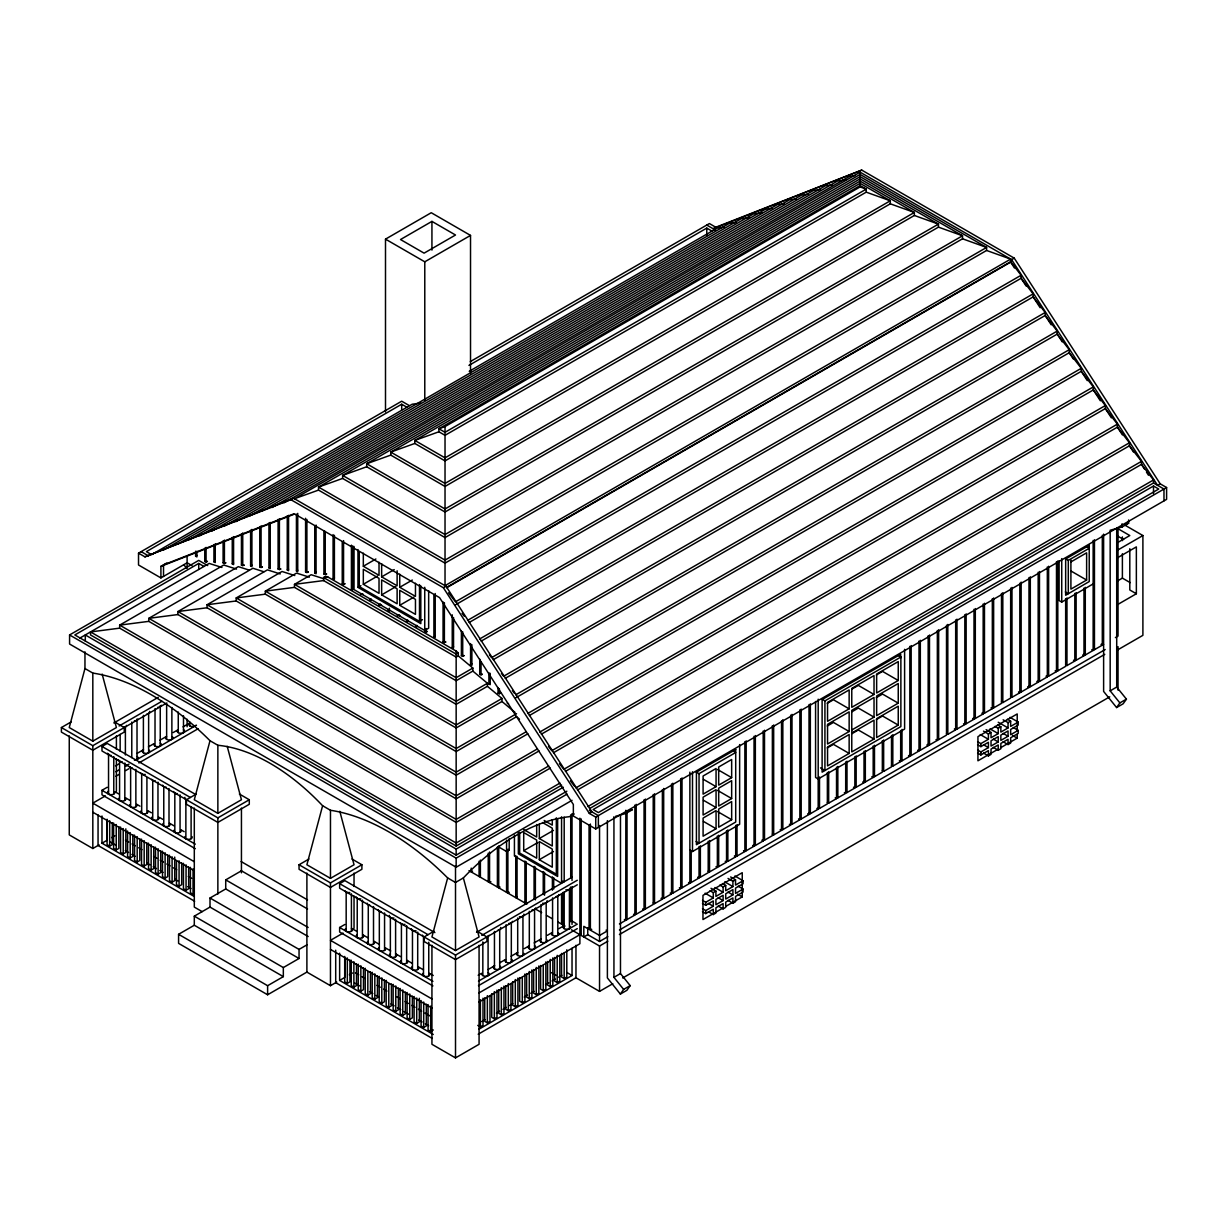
<?xml version="1.0" encoding="UTF-8"?>
<svg xmlns="http://www.w3.org/2000/svg" width="1228" height="1228" viewBox="0 0 1228 1228"><rect width="100%" height="100%" fill="white"/><g stroke="black" fill="none" stroke-linecap="round" stroke-linejoin="round"><path stroke-width="1.5" d="M84.962 651.822L84.962 668.539L69.259 727.544L92.821 741.159L116.399 727.544L102.154 674.08M84.962 668.539L92.821 673.082A239.168 138.089 60 0 1 210.003 740.73L194.3 799.75L217.863 813.35L241.44 799.75L227.195 746.271M210.003 740.73L217.863 745.273A192.581 111.18 60 0 1 322.611 805.737L306.893 864.758L330.47 878.358L354.032 864.758L339.803 811.278M322.611 805.737L330.47 810.28A239.168 138.089 60 0 1 447.652 877.928L431.934 936.949L455.511 950.549L479.074 936.949L463.37 877.928A197.232 113.866 -60 0 1 569.424 816.697L574.136 813.98M607.384 820.642L607.384 977.918L620.37 994.066L623.64 989.415L630.179 985.624L620.478 973.558L620.478 814.855M630.179 985.624L626.909 990.29L620.37 994.066M1103.619 534.134L1103.619 691.425L1116.605 707.558L1119.875 702.907L1126.429 699.131L1116.712 687.066L1116.712 528.362M1126.429 699.131L1123.144 703.782L1116.605 707.558M385.5 411.917L385.5 239.138L431.243 212.72L470.524 235.408L470.524 374.018M431.934 221.393L400.512 239.537L424.09 253.152L455.511 235.008L431.934 221.393L431.934 250.113M385.5 239.138L424.781 261.81L470.524 235.408M186.763 562.992L160.914 577.912L138.518 564.987L138.518 553.153L401.694 401.203L409.185 405.532M470.324 361.585L709.385 223.557L715.786 227.257L861.749 170.109L1014.236 258.141L1160.199 483.832L1166.6 487.531L1166.6 499.366L595.734 828.961L573.353 816.037L573.353 804.494L439.563 597.622L294.705 513.995L160.914 566.369L160.914 577.912M406.944 407.251L401.694 404.227L146.378 551.633L151.612 554.657L412.178 404.227L420.774 403.03M468.942 365.407L706.775 228.101L712.01 231.125M144.919 556.852L293.507 498.184L445.994 586.216L591.957 811.908L589.333 813.427L443.369 587.721L290.882 499.689L144.919 556.852L138.518 553.153M715.786 227.257L713.176 228.776L861.749 170.109M469.219 371.301L717.244 228.101L724.121 227.134M163.646 549.944L729.279 223.389L736.155 222.422M177.354 544.28L741.313 218.676L749.924 217.463M189.388 539.568L753.363 213.964L761.959 212.751M199.765 535.807L765.397 209.251L772.274 208.284M211.799 531.095L777.431 204.539L784.308 203.572M223.834 526.382L789.466 199.826L796.343 198.859M235.868 521.67L801.5 195.114L808.377 194.147M160.914 566.369L166.839 562.961M249.56 516.006L813.535 190.401L820.411 189.434M261.595 511.293L825.569 185.689L832.446 184.722M271.971 507.532L837.603 180.976L846.199 179.764M284.021 502.82L849.638 176.249L854.872 175.527M290.882 499.689L293.507 498.184M195.605 551.219L195.605 556.177L196.91 555.409M572.048 800.303L456.156 867.214L69.582 644.025L69.582 634.953L198.721 560.398L207.701 565.571M203.955 566.446L198.721 563.422L74.816 634.953L456.156 855.118L566.845 791.216M204.769 561.457L207.394 561.457L204.769 561.457L204.769 548.149M438.887 431.78L438.887 428.756L445.027 426.561L860.091 186.917L866.231 189.127L866.231 192.151L445.027 435.326L438.887 431.78L414.818 440.422L414.818 443.446L445.027 460.884L890.3 203.817L914.369 212.444L914.369 215.468L445.027 486.441L390.75 455.112L366.681 463.739L366.681 466.763L445.027 511.999L938.453 227.134L962.522 235.776L962.522 238.8L445.027 537.572L342.612 478.429L318.528 487.071L318.528 490.095L445.027 563.13L986.591 250.466L1010.659 259.093L1010.659 262.117L1014.466 267.996M79.774 638.13L209.19 563.422L221.93 567.474M213.933 544.572L213.933 561.825L215.253 561.058M223.097 562.838L225.722 562.838L223.097 562.838L223.097 540.827M232.261 537.357L232.261 563.852L233.581 563.099M241.44 565.141L244.05 565.141L241.44 565.141L241.44 533.689M250.604 530.158L250.604 565.878L251.909 565.126M259.768 566.906L262.378 566.906L259.768 566.906L259.768 526.643M268.932 522.959L268.932 567.873L270.237 567.106M278.096 569.024L280.705 569.024L278.096 569.024L278.096 519.444M287.26 515.775L287.26 569.946L288.565 569.193M296.424 514.133L296.424 570.959L297.729 570.206M305.588 571.956L308.213 571.956L305.588 571.956L305.588 518.277M314.752 525.814L314.752 573L316.072 572.233M323.916 574.013L326.541 574.013L323.916 574.013L323.916 530.726M114.327 721.818L124.243 727.544L124.243 732.088L92.821 750.231L61.4 732.088L61.4 727.544L71.316 721.818M333.08 534.579L333.08 578.511L334.4 577.759M363.319 553.153L363.319 566.261L375.891 559.001M342.244 583.807L344.868 583.807L342.244 583.807L342.244 541.778M113.851 722.97L158.305 697.304M351.423 545.155L351.423 589.102L352.728 588.35M357.962 549.561L357.962 587.368L360.909 585.664M363.319 584.267L379.022 593.339L379.022 578.357L363.319 569.285L363.319 584.267L377.457 576.116M119.085 725.994L161.896 701.28M381.647 563.729L381.647 576.853L394.219 569.592M61.4 727.544L92.821 745.688L166.839 702.969M196.357 794.009L186.441 799.75L186.441 804.279L217.863 822.422L249.284 804.279L249.284 799.75L217.863 817.879L101.985 750.983L101.985 746.455L107.22 743.431L195.605 794.455M371.056 598.926L369.751 599.678L371.056 600.446M381.647 594.859L397.12 603.792L397.12 588.811L381.647 579.877L381.647 594.859L395.784 586.692M399.745 574.182L399.745 587.291L412.316 580.046M115.493 765.858L118.794 763.969M136.907 753.501L143.492 749.709M148.434 746.854L153.377 743.999M159.962 740.192L166.547 736.401A3.699 2.134 0 0 0 166.425 739.225A3.699 2.134 0 0 0 171.383 739.609A3.699 2.134 0 0 0 172.457 736.785M173.133 732.594L178.075 729.739M183.003 726.884L189.588 723.092M389.383 609.518L388.079 610.27L389.383 611.022L389.383 608.213M399.745 605.312L415.463 614.384L415.463 599.387L399.745 590.315L399.745 605.312L413.882 597.146M115.8 771.737L119.085 769.833M125.67 766.042L128.971 764.138M135.556 760.332L196.48 725.165M1010.659 259.093L445.027 585.664L445.027 426.561M115.8 776.28L119.085 774.377M125.67 770.57L128.971 768.667M138.856 762.972L198.122 728.741M443.369 587.721L445.994 586.216M859.139 171.613L1011.611 259.645L1014.236 258.141M446.685 587.322L1010.659 261.717L1021.113 275.256L1021.113 278.28L1026.132 286.032M446.685 587.736L1010.659 262.117M195.283 848.686L101.985 794.823L101.985 790.295L107.22 787.271M407.711 620.094L406.407 620.846L407.711 621.598M105.393 795.882L92.821 803.143L194.3 861.734M359.267 551.633L359.267 586.6L419.5 621.383L422.447 619.679M1021.113 275.256L455.481 601.812L448.512 592.802M416.875 625.39L415.571 626.142L416.875 626.894M455.481 604.836L1021.113 278.28L1033.147 293.86L1033.147 296.884L1040.162 307.737M354.032 546.46L354.032 589.624L424.734 630.455L428.664 628.183L428.664 590.653M426.055 632.19L427.359 631.438L424.734 631.438L426.055 632.19L426.055 628.506M433.898 594.69L433.898 636.718L435.219 635.966M467.515 620.432L1033.147 293.86M469.173 622.489L1033.147 296.884L1045.181 312.48L1045.181 315.489L1051.199 324.806M443.062 642.014L445.687 642.014L443.062 642.014L443.062 601.889M69.259 735.894L69.259 834.902L92.821 848.502L99.115 844.879M101.985 815.991L101.985 843.206L107.22 840.182L107.22 820.227M111.671 837.619L114.818 835.808M452.242 614.829L452.242 647.309L453.546 646.557M107.066 819.23L107.066 844.634L109.676 846.138L112.301 844.634L112.301 822.852M479.549 639.036L1045.181 312.48M113.605 823.006L113.605 848.41L116.23 849.914L118.84 848.41L118.84 826.644M458.274 652.851L456.156 654.079L323.624 577.559L323.624 580.583L456.156 657.103L458.274 655.875L458.274 652.851L456.156 651.086L327.845 577.006L325.727 576.331L323.624 577.559L327.845 577.006M481.207 641.108L1045.181 315.489L1057.216 331.084L1057.216 334.108L1062.235 341.86M461.406 655.66L464.015 655.66L461.406 655.66L461.406 631.069M120.59 827.043L120.59 852.447L123.214 853.951L125.824 852.447L125.824 828.854M127.574 831.064L127.574 856.469L130.199 857.988L132.808 856.469L132.808 834.702M470.57 643.579L470.57 664.64L471.874 663.887M472.841 668.063L456.156 677.702L294.49 584.344L294.49 587.368L456.156 680.726L472.841 671.087L472.841 668.063L458.274 655.875M134.558 835.101L134.558 860.506L137.183 862.01L139.792 860.506L139.792 838.739M1057.216 331.084L491.584 657.64L489.404 654.816M493.242 659.712L1057.216 334.108L1069.25 349.688L1069.25 352.712L1073.272 358.929M141.542 839.138L141.542 864.527L144.167 866.047L146.777 864.527L146.777 842.761M479.734 674.356L482.343 674.356L479.734 674.356L479.734 659.175M148.527 843.16L148.527 868.564L151.136 870.084L153.761 868.564L153.761 846.798M487.409 683.275L456.156 701.311L265.34 591.144L265.34 594.168L456.156 704.335L487.409 686.298L487.409 683.275L472.841 671.087M155.511 847.197L155.511 872.601L158.12 874.106L160.745 872.601L160.745 850.82M488.897 672.668L488.897 683.919L490.202 683.167M1069.25 349.688L503.618 676.26L501.438 673.42M505.276 678.316L1069.25 352.712L1081.285 368.308L1081.285 371.332L1087.302 380.634M162.495 851.234L162.495 876.623L165.105 878.143L167.729 876.623L167.729 854.857M498.061 693.283L500.686 693.283L498.061 693.283L498.061 687.573M169.479 855.256L169.479 880.66L172.089 882.18L174.714 880.66L174.714 857.083M501.976 698.471L456.156 724.934L236.206 597.944L236.206 600.968L456.156 727.958L501.976 701.495L501.976 698.471L487.409 686.298M176.464 861.104L176.464 884.697L179.073 886.202L181.698 884.697L181.698 862.916M515.653 694.864L1081.285 368.308M515.653 697.888L1081.285 371.332L1093.319 386.912L1093.319 389.936L1100.349 400.788M183.448 863.33L183.448 888.719L186.057 890.239L188.682 888.719L188.682 866.953M308.167 936.534L225.722 888.949L225.722 879.877L241.44 870.805M516.543 713.683L456.156 748.543L207.071 604.744L207.071 607.768L456.156 751.567L516.543 716.707L519.459 719.147M527.702 713.483L1093.319 386.912M210.003 898.021L299.049 949.413L299.049 958.485L210.003 907.093L210.003 898.021L225.722 888.949M529.36 715.54L1093.319 389.936L1105.369 405.532L1105.369 408.556L1111.386 417.858M194.3 916.165L283.33 967.557L283.33 976.628L194.3 925.237L194.3 916.165L210.003 907.093M526.229 731.719L456.156 772.166L177.937 611.529L177.937 614.553L456.156 775.19L527.856 733.791M307.307 971.855L267.612 994.772L178.582 943.365L178.582 934.308L194.3 925.237M351.96 859.032L361.892 864.758L361.892 869.286L330.47 887.43L299.049 869.286L299.049 864.758L308.965 859.032M539.737 732.088L1105.369 405.532M541.394 734.16L1105.369 408.556L1117.403 424.136L1117.403 427.16L1122.407 434.912M537.404 748.88L456.156 795.79L148.803 618.329L148.803 621.353L456.156 798.814L539.061 750.953M1117.403 424.136L551.771 750.707L548.486 746.455M553.429 752.764L1117.403 427.16L1129.438 442.755L1129.438 445.779L1133.444 451.981M299.049 864.758L330.47 882.901L361.892 864.758M577.283 884.789L455.511 955.092L339.634 888.182L339.634 883.653L344.868 880.63L434.881 932.605M548.686 765.98L456.156 819.398L119.669 625.129L119.669 628.153L456.156 822.422L550.344 768.053M1129.438 442.755L563.805 769.311L559.431 763.647M565.463 771.384L1129.438 445.779L1141.472 461.36L1141.472 464.384L1144.481 469.035M559.983 783.08L456.156 843.022L90.534 631.929L90.534 634.953L456.156 846.046L561.641 785.152M85.3 641.001L85.3 634.953L456.156 849.07L563.284 787.225M575.84 787.915L1141.472 461.36M69.582 634.953L456.156 858.142L567.09 794.102M299.049 949.413L306.893 944.885M432.916 985.9L339.634 932.037L339.634 927.493L344.868 924.469M577.498 789.988L1141.472 464.384L1153.506 479.964L1153.506 482.988L589.532 808.607M283.33 967.557L299.049 958.485M343.042 933.096L330.47 940.341L431.934 998.932M178.582 934.308L267.612 985.7L283.33 976.628M469.91 871.174L472.534 871.174L471.214 871.941L471.214 868.119M509.19 838.617L509.19 850.006L506.565 851.526L498.445 846.829M463.37 877.928L455.511 882.471L447.652 877.928M587.874 806.535L1153.506 479.964M539.307 824.234L539.307 838.54L553.444 830.374M1153.506 486.012L593.109 809.559L598.358 812.583L1158.741 489.036L1153.506 486.012L1153.506 493.579M480.378 875.717L479.074 876.47L479.074 861.227M523.711 850.697L536.682 858.188L536.682 840.059L523.711 832.553L523.711 850.697L537.849 842.531M1160.199 483.832L1157.574 485.352L1011.611 259.645M589.333 813.427L595.734 817.111L1166.6 487.531M539.307 859.707L552.278 867.198L552.278 849.055L539.307 841.564L539.307 859.707L553.444 851.541M498.721 886.294L497.401 887.061L497.401 847.028M1119.875 702.907L1110.173 690.842L1110.173 530.235L1122.085 526.981L1128.624 523.205L1128.624 519.981M500.026 887.061L498.721 887.813L498.721 845.877M306.893 873.093L306.893 972.1L330.47 985.7L336.748 982.078M339.634 953.204L339.634 980.42L344.868 977.396L344.868 957.426M349.32 974.817L352.467 973.006M696.092 771.967L699.039 773.655L735.71 752.503L732.763 750.799M821.992 699.192L824.924 700.881L900.876 657.041L900.876 726.592L822.115 772.151L822.115 699.576L900.677 654.232L900.677 658.039M1065.351 558.679L1068.299 560.382L1089.236 548.287L1086.289 546.583M1070.908 561.902L1086.626 552.83L1086.626 580.046L1070.908 589.118L1070.908 560.075M827.273 703.322L833.444 699.76L849.147 708.832L849.147 689.921L827.549 702.401L827.549 721.296L849.147 708.832M851.956 689.061L858.326 685.393L874.029 694.465L874.029 675.569L851.771 688.417L851.771 707.313L874.029 694.465M876.362 674.97L882.548 671.409L898.251 680.481L898.251 661.585L876.654 674.049L876.654 692.945L898.251 680.481M434.006 931.223L424.09 936.949L424.09 941.477L455.511 959.621L486.933 941.477L486.933 936.949L477.001 931.223M344.7 956.428L344.7 981.832L347.324 983.336L349.949 981.832L349.949 960.066M1116.866 543.022L1129.806 535.546L1116.805 528.04M351.254 960.204L351.254 985.608L353.879 987.128L356.488 985.608L356.488 963.842M517.049 896.885L515.745 897.637L515.745 855.624M1116.989 550.497L1142.9 535.546L1142.9 635.336L1116.989 650.287M358.238 964.241L358.238 989.645L360.848 991.149L363.473 989.645L363.473 967.864M716.062 786.641L703.091 794.148L703.091 776.004L716.062 768.498L716.062 786.641L703.49 779.396M731.658 777.646L718.687 785.137L718.687 766.993L731.658 759.503L731.658 777.646L717.52 769.48M1117.02 558.049L1136.36 546.89L1136.36 593.753L1117.02 604.913M827.273 725.994L833.444 722.432L849.147 731.504L849.147 711.856L827.549 724.32L827.549 743.984L849.147 731.504M851.956 711.749L858.326 708.065L874.029 717.137L874.029 697.489L851.771 710.337L851.771 751.92L874.029 739.056L874.029 720.161L851.771 733.009M876.362 697.642L882.548 694.081L898.251 703.153L898.251 683.505L876.654 695.969L876.654 715.632L898.251 703.153M365.223 968.278L365.223 993.667L367.832 995.187L370.457 993.667L370.457 971.901M476.541 932.359L572.033 877.222M481.775 935.383L577.283 880.246M1059.104 560.874L1059.104 600.553L1061.729 602.073L1093.15 583.929M372.207 972.3L372.207 997.704L374.816 999.224L377.441 997.704L377.441 975.938M716.062 807.548L703.091 815.039L703.091 797.156L716.062 789.665L716.062 807.548L703.49 800.288M731.658 798.538L718.687 806.029L718.687 788.161L731.658 780.67L731.658 798.538L717.52 790.371M851.771 729.985L874.029 717.137M379.191 976.337L379.191 1001.741L381.801 1003.245L384.425 1001.741L384.425 979.959M827.273 747.913L833.444 744.352L849.147 753.424L849.147 734.528L827.549 747.008L827.549 765.904L849.147 753.424M851.956 733.669L858.326 729.985L874.029 739.056M876.362 719.577L882.548 716.001L898.251 725.073L898.251 706.177L876.654 718.656L876.654 737.552L898.251 725.073M1117.48 580.967L1122.392 578.127L1130.159 582.609M386.175 980.374L386.175 1005.763L388.785 1007.282L391.41 1005.763L391.41 983.996M393.144 984.395L393.144 1009.8L395.769 1011.319L398.394 1009.8L398.394 988.033M716.062 828.716L703.091 836.207L703.091 818.063L716.062 810.572L716.062 828.716L703.49 821.455M731.658 819.705L718.687 827.196L718.687 809.052L731.658 801.562L731.658 819.705L717.52 811.539M400.128 988.433L400.128 1013.837L402.753 1015.341L405.378 1013.837L405.378 992.055M562.869 923.333L561.564 924.101L561.564 893.6M564.189 924.101L562.869 924.853L562.869 892.449M478.183 975.262L481.483 973.359M488.069 969.552L494.654 965.745M499.596 962.905L504.524 960.05M511.109 956.244L517.694 952.437A3.699 2.134 0 0 0 519.367 956.013A3.699 2.134 0 0 0 523.895 953.404M524.295 948.645L529.222 945.79M534.165 942.935L540.75 939.128M547.335 935.337L552.278 932.482M558.863 928.675L563.805 925.82M689.875 850.006L692.5 851.526L739.64 824.31L739.64 744.567M407.113 992.47L407.113 1017.858L409.738 1019.378L412.362 1017.858L412.362 996.092M478.475 981.141L577.283 924.101M478.475 985.67L577.283 928.629M414.097 996.491L414.097 1021.896L416.722 1023.4L419.331 1021.896L419.331 998.303M478.813 993.038L581.197 933.925M607.829 936.703L599.54 941.477L587.751 934.677L583.822 936.949L583.822 926.357L589.056 929.381L591.681 929.381L590.376 930.149L590.376 824.019M421.081 1000.528L421.081 1025.933L423.706 1027.437L426.316 1025.933L426.316 1004.151M478.751 1002.14L579.892 943.749L579.892 818.186M428.065 1004.565L428.065 1029.954L430.69 1031.474L433.3 1029.954M619.434 923.947L625.727 920.309L625.85 810.265M625.727 920.309L624.407 919.557L627.032 919.557L634.891 915.029L634.891 805.107M634.891 913.509L636.196 914.261L644.055 909.733L644.055 799.812M644.055 909.733L642.735 908.981L645.36 908.981L653.219 904.437L653.219 794.516M653.219 902.933L654.524 903.685L662.383 899.157L662.383 789.619M662.383 899.157L661.078 898.389L663.688 898.389L671.547 893.861L671.547 783.94M671.547 892.342L672.852 893.109L680.711 888.565L680.711 778.644M680.711 888.565L679.406 887.813L682.016 887.813L689.875 883.27L689.875 772.166M689.875 881.765L691.195 882.518L699.039 877.989L699.039 846.568M699.039 877.989L697.734 877.222L700.359 877.222L708.203 872.694L708.203 841.272M708.203 871.174L709.523 871.941L717.367 867.398L717.367 835.992M717.367 867.398L716.062 866.646L718.687 866.646L726.546 862.102L726.546 830.696M726.546 860.598L727.851 861.35L735.71 856.822L735.71 825.4M735.71 856.822L734.39 856.054L737.015 856.054L744.874 851.526L744.874 741.605M744.874 851.526L743.554 850.774L746.179 850.774L754.038 846.23L754.038 736.309M754.038 846.23L752.733 845.478L755.343 845.478L763.202 840.95L763.202 731.028M763.202 840.95L761.897 840.182L764.507 840.182L772.366 835.654L772.366 725.733M772.366 834.134L773.671 834.902L781.53 830.358L781.53 720.821M781.53 830.358L780.225 829.606L782.835 829.606L790.694 825.062L790.694 715.141M790.694 823.558L791.999 824.31L799.858 819.782L799.858 709.861M799.858 819.782L798.553 819.015L801.178 819.015L809.022 814.486L809.022 704.565M809.022 812.967L810.342 813.734L818.186 809.191L818.186 699.208M818.186 809.191L816.881 808.438L819.506 808.438L827.365 803.895L827.365 772.489M827.365 802.391L828.67 803.143L836.529 798.614L836.529 767.193M836.529 798.614L835.209 797.847L837.834 797.847L845.693 793.319L845.693 761.897M845.693 791.799L846.998 792.567L854.857 788.023L854.857 756.617M854.857 788.023L853.537 787.271L856.162 787.271L864.021 782.743L864.021 751.321M864.021 781.223L865.326 781.975L873.185 777.447L873.185 746.025M873.185 777.447L871.88 776.695L874.49 776.695L882.349 772.151L882.349 740.745M882.349 770.647L883.653 771.399L891.513 766.855L891.513 735.449M891.513 765.351L892.817 766.103L900.677 761.575L900.677 730.491M900.677 761.575L899.372 760.807L901.997 760.807L909.841 756.279L909.841 646.358M909.841 754.759L911.161 755.527L919.005 750.983L919.005 641.062M919.005 750.983L917.7 750.231L920.325 750.231L928.168 745.688L928.168 635.766M928.168 744.183L929.489 744.935L937.348 740.407L937.348 630.486M937.348 740.407L936.028 739.64L938.652 739.64L946.512 735.111L946.512 625.19M946.512 733.607L947.816 734.359L955.676 729.816L955.676 619.894M955.676 729.816L954.356 729.064L956.98 729.064L964.84 724.535L964.84 614.614M964.84 723.016L966.144 723.768L974.004 719.24L974.004 609.318M974.004 719.24L972.699 718.487L975.308 718.487L983.167 713.944L983.167 604.022M983.167 712.44L984.472 713.192L992.331 708.648L992.331 598.727M992.331 708.648L991.027 707.896L993.636 707.896L1001.495 703.368L1001.495 593.446M1001.495 701.848L1002.815 702.6L1010.659 698.072L1010.659 588.151M1010.659 696.552L1011.979 697.32L1019.823 692.776L1019.823 583.239M1019.823 692.776L1018.519 692.024L1021.143 692.024L1028.987 687.48L1028.987 577.574M1028.987 685.976L1030.307 686.728L1038.167 682.2L1038.167 572.279M1038.167 682.2L1036.846 681.448L1039.471 681.448L1047.33 676.904L1047.33 566.983M1047.33 675.4L1048.635 676.152L1056.494 671.609L1056.494 561.687M1056.494 671.609L1055.174 670.856L1057.799 670.856L1065.658 666.328L1065.658 598.65M1065.658 664.808L1066.963 665.561L1074.822 661.032L1074.822 593.37M1074.822 661.032L1073.518 660.28L1076.127 660.28L1083.986 655.737L1083.986 588.074M1083.986 654.232L1085.291 654.984L1093.15 650.441L1093.15 540.458M1093.15 650.441L1091.845 649.689L1094.455 649.689L1102.314 645.16L1102.314 535.239M1115.408 637.593L1118.033 636.089L1118.033 528.055M619.434 929.995L1105.2 649.535M571.373 929.765L599.54 946.02L607.814 941.231M619.419 934.539L1104.77 654.324M481.698 1021.604L484.968 1019.716M496.419 1013.1L499.704 1011.212M502.973 1009.324L506.243 1007.436M509.513 1005.548L512.797 1003.66M524.249 997.044L527.518 995.156M530.788 993.268L534.073 991.38M545.524 984.764L548.793 982.876M552.078 980.972L555.348 979.084M558.617 977.196L561.887 975.308M477.769 1025.395L480.378 1026.9L483.003 1025.395L483.003 998.18M484.753 997.781L484.753 1021.358L487.362 1022.878L489.987 1021.358L489.987 995.954M491.737 993.744L491.737 1017.321L494.347 1018.841L496.972 1017.321L496.972 990.121M498.721 989.707L498.721 1013.3L501.331 1014.804L503.956 1013.3L503.956 986.084M505.706 985.685L505.706 1009.262L508.315 1010.782L510.94 1009.262L510.94 983.858M512.675 981.648L512.675 1005.225L515.299 1006.745L517.924 1005.225L517.924 978.025M519.659 977.611L519.659 1001.204L522.284 1002.708L524.909 1001.204L524.909 973.988M526.643 973.589L526.643 997.167L529.268 998.686L531.893 997.167L531.893 969.951M533.627 969.552L533.627 993.145L536.252 994.649L538.862 993.145L538.862 965.929M540.612 965.515L540.612 989.108L543.236 990.612L545.846 989.108L545.846 961.892M547.596 961.493L547.596 985.071L550.221 986.591L552.83 985.071L552.83 957.855M554.58 957.456L554.58 981.049L557.205 982.553L559.814 981.049L559.814 955.645M561.564 953.419L561.564 977.012L564.189 978.516L566.799 977.012L566.799 949.797M710.014 890.745L713.284 892.633L715.909 891.114L715.909 896.409L723.108 892.249L723.108 886.954L719.823 885.066M723.108 886.954L725.717 885.449L725.717 890.745L732.916 886.585L732.916 881.29L728.02 878.45M732.916 881.29L735.541 879.785L735.541 885.066L743.063 880.722L743.063 883.746L735.541 888.09L735.541 893.385L743.063 889.041L743.063 892.065L735.541 896.409L735.541 901.705L732.916 903.209L728.02 900.385M983.49 731.136L988.402 733.976L991.027 732.471L991.027 737.752L998.226 733.607L998.226 728.311L994.956 726.423M998.226 728.311L1000.851 726.792L1000.851 732.088L1008.05 727.928L1008.05 722.632L1003.138 719.808M1008.05 722.632L1010.659 721.128L1010.659 726.423L1018.196 722.079L1018.196 725.103L1010.659 729.447L1010.659 734.728L1018.196 730.384L1018.196 733.408L1010.659 737.752L1010.659 743.047L1008.05 744.567L1003.138 741.727M478.751 1029.356L572.033 975.492L572.033 948.292M702.477 900.385L705.747 902.273L713.284 897.929L713.284 892.633M977.611 741.727L980.88 743.615L988.402 739.271L988.402 733.976M478.199 1034.222L575.963 977.764L575.963 945.299M702.477 903.409L705.747 905.297L713.284 900.938L713.284 906.233L705.747 910.577L702.477 908.689M977.611 744.751L980.88 746.639L988.402 742.295L988.402 747.591L980.88 751.935L977.611 750.047M723.108 900.569L715.909 904.729L715.909 899.433L723.108 895.273L723.108 900.569L718.196 897.729M732.916 894.905L725.717 899.049L725.717 893.769L732.916 889.609L732.916 894.905L728.02 892.065M998.226 741.912L991.027 746.071L991.027 740.776L998.226 736.631L998.226 741.912L993.314 739.087M1008.05 736.247L1000.851 740.407L1000.851 735.111L1008.05 730.952L1008.05 736.247L1003.138 733.408M431.934 945.284L431.934 1044.291L455.511 1057.891L479.074 1044.291L479.074 945.284M702.477 911.713L705.747 913.601L713.284 909.257L713.284 914.553L715.909 913.033L715.909 907.753L723.108 903.593L723.108 908.889L725.717 907.369L725.717 902.073L732.916 897.929L732.916 903.209M977.611 753.071L980.88 754.959L988.402 750.615L988.402 755.895L991.027 754.391L991.027 749.095L998.226 744.935L998.226 750.231L1000.851 748.712L1000.851 743.431L1008.05 739.271L1008.05 744.567M722.617 908.229L702.969 919.557L702.969 895.365L742.249 872.694L742.249 896.885L725.886 906.325M997.566 749.479L977.933 760.807L977.933 736.631L1017.214 713.944L1017.214 730.691M1000.851 747.591L1017.214 738.135L1017.214 734.421M623.64 989.415L613.939 977.335L620.478 973.558M1110.173 690.842L1116.712 687.066M575.533 977.519L599.54 991.38L612.787 983.72M622.719 977.979L1109.744 696.813M293.753 513.872L163.524 564.865L163.524 576.408M414.818 443.446L390.75 452.088L390.75 455.112M366.681 466.763L342.612 475.405L342.612 478.429M318.528 490.095L294.459 498.737L860.091 172.166L860.091 186.917M1125.232 524.126L1128.624 523.205M628.997 810.634L632.389 809.697L625.85 813.489L615.642 816.267M323.624 580.583L294.49 584.344L311.16 574.719L323.916 578.772M294.49 587.368L265.34 591.144L296.593 573.108L309.349 577.16M265.34 594.168L236.206 597.944L282.026 571.496L294.781 575.548M236.206 600.968L207.071 604.744L267.458 569.869L280.214 573.936M207.071 607.768L177.937 611.529L252.891 568.257L263.82 571.741M177.937 614.553L148.803 618.329L238.324 566.645L249.253 570.13M148.803 621.353L119.669 625.129L223.757 565.034L236.513 569.086M90.534 631.929L119.669 628.153M866.231 192.151L890.3 200.793L890.3 203.817M914.369 215.468L938.453 224.11L938.453 227.134M962.522 238.8L986.591 247.442L986.591 250.466M706.775 225.077L715.755 230.265M1153.506 482.988L1163.975 489.036L1163.975 500.886M1125.017 525.216L1142.9 535.546M1117.403 535.93L1123.605 539.522M1136.36 593.753L1129.806 589.977L1129.806 548.732M1070.908 570.974L1086.626 580.046M1065.351 591.942L1068.299 593.646L1068.299 560.382M1102.314 643.641L1103.619 644.393M1101.009 644.393L1102.314 645.16M1082.682 654.984L1083.986 655.737M1046.01 676.152L1047.33 676.904M1027.682 686.728L1028.987 687.48M1010.015 717.352L1018.196 722.079M897.929 655.338L900.876 657.041M1007.39 719.24L1010.659 721.128M1013.284 727.559L1018.196 730.384M998.226 722.264L1008.05 727.928M981.863 713.192L983.167 713.944M997.566 724.904L1000.851 726.792M1012.501 735.418L1017.214 738.135M990.044 728.879L998.226 733.607M986.115 729.632L991.027 732.471M963.535 723.768L964.84 724.535M980.22 734.544L988.402 739.271M993.314 747.391L998.226 750.231M983.49 744.751L988.402 747.591M983.49 753.071L988.402 755.895M926.864 744.935L928.168 745.688M908.536 755.527L909.841 756.279M862.716 781.975L864.021 782.743M820.519 767.884L824.924 770.432L824.924 700.881M844.373 792.567L845.693 793.319M807.717 813.734L809.022 814.486M363.319 566.261L379.022 575.333L379.022 562.224M381.647 576.853L397.12 585.787L397.12 570.805M399.745 587.291L415.463 596.363L415.463 583.254M789.389 824.31L790.694 825.062M357.962 587.368L420.805 623.655L420.805 585.848M333.08 578.511L334.4 579.278L334.4 535.331M351.423 589.102L352.728 589.854L352.728 545.907M433.898 636.718L435.219 637.486L435.219 593.538M452.242 647.309L453.546 648.062L453.546 617.5M314.752 573L316.072 573.752L316.072 525.047M470.57 664.64L471.874 665.407L471.874 644.7M296.424 570.959L297.729 571.711L297.729 513.381M488.897 683.919L490.202 684.671L490.202 673.312M287.26 569.946L288.565 570.698L288.565 515.346M507.225 703.107L508.53 703.859M268.932 567.873L270.237 568.625L270.237 522.407M250.604 565.878L251.909 566.645L251.909 529.391M232.261 563.852L233.581 564.604L233.581 536.605M213.933 561.825L215.253 562.577L215.253 543.82M696.092 841.502L699.039 843.206L699.039 773.655M725.226 861.35L726.546 862.102M195.605 556.177L196.91 556.929L196.91 551.219M734.881 875.994L743.063 880.722M187.101 562.762L192.059 565.663M730.629 876.945L735.541 879.785M738.166 886.202L743.063 889.041M724.735 881.857L732.916 886.585M722.448 883.561L725.717 885.449M737.537 894.168L742.249 896.885M141.143 551.633L148.619 555.962M589.379 810.419L598.358 815.607L598.358 827.442M714.926 887.522L723.108 892.249M710.997 888.289L715.909 891.114M688.57 882.518L689.875 883.27M705.102 893.201L713.284 897.929M718.196 906.049L723.108 908.889M708.372 903.409L713.284 906.233M708.372 911.713L713.284 914.553M544.173 820.457L552.278 825.139L552.278 819.69M670.242 893.109L671.547 893.861M542.546 822.545L552.278 828.163L552.278 846.031L539.307 838.54M523.711 829.529L536.682 837.035L536.682 824.51M633.571 914.261L634.891 915.029M509.19 850.006L507.885 849.254L507.885 893.109L509.19 892.342L506.565 892.342L506.565 840.136M562.869 881.013L564.189 881.765L564.189 817.203M606.079 930.149L607.384 930.901L599.54 935.429L590.376 930.149M572.033 921.077L575.963 923.333M527.518 902.933L524.909 902.933L524.909 860.997M468.989 870.637L526.919 904.1M534.932 908.72L541.655 912.604M546.537 915.413L552.4 918.805M558.126 922.105L565.003 926.081M566.799 972.469L572.033 975.492M551.295 972.591L556.253 975.462M239.368 794.009L249.284 799.75M101.985 746.455L190.371 797.479M339.634 883.653L428.019 934.677M241.118 861.549L307.537 899.894M115.417 791.999L118.686 793.887M125.225 797.663L130.137 800.502M136.692 804.279L139.961 806.167M148.143 810.894L151.412 812.782M159.594 817.51L162.879 819.398M169.418 823.174L174.33 826.014M180.869 829.79L184.154 831.678M351.423 928.261L356.32 931.085M362.874 934.861L367.786 937.701M374.325 941.477L379.237 944.317M385.792 948.093L390.704 950.933M395.6 953.772L400.512 956.597M407.067 960.373L411.979 963.212M418.518 966.989L423.43 969.828M429.969 973.604L433.254 975.492M101.985 790.295L195.283 844.158M241.118 870.621L307.537 908.966M339.634 927.493L432.916 981.356M225.722 879.877L308.167 927.462M92.821 812.215L194.3 870.805M330.47 949.413L431.934 1008.004M125.425 840.121L128.74 842.024M132.056 843.943L135.356 845.846M138.672 847.75L141.972 849.669M153.561 856.361L156.877 858.265M160.177 860.183L163.493 862.087M166.808 864.005L170.109 865.909M173.424 867.828L176.725 869.731M188.314 876.424L191.629 878.327M355.46 972.914L358.76 974.832M362.076 976.736L365.376 978.655M376.965 985.332L380.281 987.251M383.581 989.154L386.897 991.073M396.828 996.798L400.128 998.717M405.102 1001.572L408.402 1003.491M411.718 1005.394L415.033 1007.313M418.334 1009.216L421.649 1011.135M424.965 1013.039L429.923 1015.909M110.505 842.086L115.432 844.925M125.287 850.62L128.572 852.508M131.857 854.412L135.141 856.3M146.639 862.946L149.923 864.834M153.208 866.738L156.493 868.641M159.778 870.529L163.063 872.433M174.56 879.064L177.845 880.967M187.7 886.647L190.985 888.55M354.723 983.075L359.651 985.93M369.505 991.61L372.79 993.513M376.075 995.401L379.36 997.305M390.857 1003.936L394.142 1005.839M397.427 1007.727L400.712 1009.631M403.997 1011.519L408.924 1014.374M418.779 1020.054L422.064 1021.957M425.349 1023.86L428.633 1025.748M101.985 843.206L193.963 896.317M339.634 980.42L433.254 1034.467M194.623 901.229L98.056 845.478L98.056 814.916M432.271 1038.428L335.704 982.676L335.704 950.211M202.159 911.621L194.3 907.093L194.3 808.085M501.976 701.495L515.1 712.47M462.05 613.34L464.23 616.18M512.383 690.612L514.563 693.452M570.375 780.839L574.75 786.503M184.077 564.865L186.242 567.965M1146.491 472.135L1148.487 475.236M1122.392 536.882L1122.392 540.627M1122.392 553.751L1122.392 578.127M1122.085 523.757L1122.085 526.981M1118.033 646.665L1118.033 690.136M1094.455 539.767L1094.455 649.689M1085.291 587.322L1085.291 654.984M1076.127 592.602L1076.127 660.28M1066.963 597.898L1066.963 665.561M1061.729 558.602L1061.729 602.073M1057.799 560.935L1057.799 670.856M1048.635 566.231L1048.635 676.152M1039.471 571.527L1039.471 681.448M1030.307 576.807L1030.307 686.728M1021.143 582.103L1021.143 692.024M1011.979 587.398L1011.979 697.32M1002.815 592.679L1002.815 702.6M993.636 597.975L993.636 707.896M984.472 603.27L984.472 713.192M980.88 743.615L980.88 746.639M980.88 751.935L980.88 754.959M975.308 608.566L975.308 718.487M966.144 613.846L966.144 723.768M956.98 619.142L956.98 729.064M947.816 624.438L947.816 734.359M938.652 629.734L938.652 739.64M929.489 635.014L929.489 744.935M920.325 640.31L920.325 750.231M911.161 645.606L911.161 755.527M904.606 649.32L904.606 729.064L818.186 778.951L815.576 777.447L815.576 701.495M901.997 729.401L901.997 760.807M892.817 734.697L892.817 766.103M883.653 739.977L883.653 771.399M874.49 745.273L874.49 776.695M865.326 750.569L865.326 781.975M856.162 755.865L856.162 787.271M846.998 761.145L846.998 792.567M837.834 766.441L837.834 797.847M828.67 771.737L828.67 803.143M819.506 777.017L819.506 808.438M810.342 703.813L810.342 813.734M801.178 709.093L801.178 819.015M791.999 714.389L791.999 824.31M782.835 719.685L782.835 829.606M773.671 724.981L773.671 834.902M764.507 730.261L764.507 840.182M755.343 735.557L755.343 845.478M746.179 740.852L746.179 850.774M737.015 824.648L737.015 856.054M727.851 829.944L727.851 861.35M718.687 835.224L718.687 866.646M709.523 840.52L709.523 871.941M706.775 228.101L706.775 235.653M705.747 902.273L705.747 905.297M705.747 910.577L705.747 913.601M700.359 845.816L700.359 877.222M692.5 771.783L692.5 851.526M691.195 851.111L691.195 882.518M682.016 777.892L682.016 887.813M672.852 783.188L672.852 893.109M663.688 788.468L663.688 898.389M654.524 793.764L654.524 903.685M645.36 799.06L645.36 908.981M636.196 804.34L636.196 914.261M627.032 811.539L627.032 919.557M613.939 816.727L613.939 977.335M599.54 825.508L599.54 941.477M599.54 946.02L599.54 991.38M595.734 817.111L595.734 828.961M589.056 825.155L589.056 929.381M587.751 927.616L587.751 934.677M581.197 818.938L581.197 935.429M572.033 813.642L572.033 880.491M572.033 886.616L572.033 924.408M570.728 814.809L570.728 877.82M570.728 887.368L570.728 921.752M569.424 889.318L569.424 928.629M564.189 891.912L564.189 928.629M564.189 953.128L564.189 978.516M561.564 816.82L561.564 883.27L514.425 856.054L514.425 835.178M557.635 819.183L557.635 876.47L518.354 853.798L518.354 832.784M557.804 896.026L557.804 935.337M557.205 955.338L557.205 982.553M556.33 817.817L556.33 874.198L519.659 853.03L519.659 832.354M553.705 877.621L553.705 889.057M552.569 897.898L552.569 935.337M552.4 876.869L552.4 890.208M550.221 959.375L550.221 986.591M546.184 902.733L546.184 942.045M544.541 872.325L544.541 895.212M543.236 871.573L543.236 894.445M543.236 965.223L543.236 990.612M540.949 904.606L540.949 942.045M536.252 967.434L536.252 994.649M535.377 867.045L535.377 899.832M534.564 909.441L534.564 948.753M534.073 866.277L534.073 898.696M529.314 911.314L529.314 948.753M529.268 971.471L529.268 998.686M526.213 861.749L526.213 903.685M522.944 916.165L522.944 955.461M522.284 977.319L522.284 1002.708M517.694 918.022L517.694 955.461M517.049 856.453L517.049 898.389M515.299 979.53L515.299 1006.745M511.324 922.873L511.324 962.169M508.315 983.567L508.315 1010.782M506.074 924.745L506.074 962.169M501.331 987.588L501.331 1014.804M499.704 929.581L499.704 968.892M499.366 688.724L499.366 694.035M494.454 931.453L494.454 968.892M494.347 991.625L494.347 1018.841M489.558 852.017L489.558 882.518L490.862 881.765L488.237 881.765L488.237 853.168M488.084 936.289L488.084 975.6M487.362 995.662L487.362 1022.878M482.834 941.907L482.834 975.6M481.038 661.708L481.038 675.124M480.378 860.076L480.378 877.222M480.378 999.684L480.378 1026.9M462.71 631.821L462.71 656.427M456.156 651.086L456.156 846.046M456.156 849.07L456.156 855.118M456.156 858.142L456.156 867.214M455.511 865.755L455.511 950.549M455.511 955.092L455.511 1057.891M444.382 602.641L444.382 642.766M430.69 1006.07L430.69 1031.474M428.756 942.229L428.756 975.922M424.781 261.81L424.781 400.42M424.734 587.291L424.734 630.455M423.706 1002.033L423.706 1027.437M423.506 936.611L423.506 975.922M419.5 584.574L419.5 621.383M417.704 932.113L417.704 969.552M416.722 998.011L416.722 1023.4M412.47 930.241L412.47 969.552M409.738 993.974L409.738 1019.378M406.652 925.728L406.652 963.166M402.753 989.937L402.753 1015.341M401.694 404.227L401.694 409.906M401.418 923.855L401.418 963.166M395.769 985.915L395.769 1011.319M395.6 919.358L395.6 956.796M390.366 917.485L390.366 956.796M388.785 983.689L388.785 1007.282M384.564 912.972L384.564 950.411M381.801 977.856L381.801 1003.245M379.329 911.099L379.329 950.411M374.816 973.819L374.816 999.224M373.512 906.602L373.512 944.04M368.277 904.729L368.277 944.04M367.832 971.594L367.832 995.187M362.46 900.216L362.46 937.655M360.848 965.761L360.848 991.149M357.225 898.343L357.225 937.655M354.032 873.093L354.032 886.416M354.032 895.949L354.032 928.307M353.879 961.724L353.879 987.128M351.423 893.846L351.423 931.269M347.324 957.947L347.324 983.336M346.173 891.973L346.173 931.269M343.564 540.612L343.564 584.559M330.47 810.28L330.47 878.358M330.47 882.901L330.47 985.7M325.236 531.478L325.236 574.765M306.893 519.444L306.893 572.708M279.401 518.676L279.401 569.777M267.612 985.7L267.612 994.772M261.073 525.876L261.073 567.658M242.745 532.921L242.745 565.908M241.44 808.085L241.44 872.816M224.417 540.074L224.417 563.591M217.863 745.273L217.863 813.35M217.863 817.879L217.863 894.045M206.074 547.381L206.074 562.224M198.721 563.422L198.721 569.47M193.042 868.871L193.042 894.276L190.417 892.756L190.417 867.352M191.107 806.903L191.107 838.724M189.88 722.202L189.88 725.948M187.101 556.207L187.101 568.441M187.101 719.24L187.101 726.792M186.057 864.834L186.057 890.239M185.873 799.413L185.873 838.724M183.494 715.801L183.494 732.655M180.055 794.9L180.055 832.338M179.073 860.813L179.073 886.202M178.26 712.071L178.26 732.655M174.821 793.027L174.821 832.338M172.089 856.776L172.089 882.18M171.874 707.543L171.874 739.363M169.003 788.529L169.003 825.968M166.64 703.798L166.64 739.363M165.105 852.739L165.105 878.143M163.769 786.657L163.769 825.968M160.254 705.609L160.254 746.071M158.12 848.717L158.12 874.106M157.967 782.144L157.967 819.583M155.02 708.633L155.02 746.071M152.732 780.271L152.732 819.583M151.136 844.68L151.136 870.084M148.634 713.468L148.634 752.779M146.915 777.646L146.915 813.212M144.167 840.643L144.167 866.047M143.4 715.341L143.4 752.779M141.68 773.901L141.68 813.212M137.183 836.621L137.183 862.01M137.014 719.025L137.014 759.487M135.863 769.388L135.863 806.827M131.78 722.049L131.78 757.615M130.628 767.515L130.628 806.827M130.199 832.584L130.199 857.988M125.394 726.884L125.394 754.974M124.826 763.018L124.826 800.456M123.214 828.547L123.214 853.951M120.16 734.375L120.16 751.229M119.576 761.145L119.576 800.456M116.399 735.894L116.399 749.218M116.399 758.735L116.399 791.108M116.23 824.525L116.23 849.914M113.774 756.632L113.774 794.071M109.676 820.734L109.676 846.138M108.54 753.608L108.54 794.071M92.821 673.082L92.821 741.159M92.821 745.688L92.821 848.502M429.339 973.343A3.699 2.134 0 0 1 426.131 976.552A3.699 2.134 0 0 1 422.923 973.343M425.164 937.164A3.699 2.134 0 0 1 422.432 935.107M418.287 966.958A3.699 2.134 0 0 1 415.079 970.166A3.699 2.134 0 0 1 411.871 966.958M416.046 930.793A3.699 2.134 0 0 1 411.38 928.721M407.236 960.588A3.699 2.134 0 0 1 404.043 963.796A3.699 2.134 0 0 1 400.835 960.588M404.994 924.408A3.699 2.134 0 0 1 400.451 922.903M396.199 954.202A3.699 2.134 0 0 1 392.991 957.41A3.699 2.134 0 0 1 389.783 954.202M393.942 918.037A3.699 2.134 0 0 1 389.414 915.413M385.147 947.832A3.699 2.134 0 0 1 381.939 951.04A3.699 2.134 0 0 1 378.731 947.832M380.987 911.652A3.699 2.134 0 0 1 378.239 909.595M374.095 941.446A3.699 2.134 0 0 1 370.887 944.654A3.699 2.134 0 0 1 367.679 941.446M369.935 905.282A3.699 2.134 0 0 1 367.187 903.209M363.058 935.076A3.699 2.134 0 0 1 359.85 938.284A3.699 2.134 0 0 1 356.642 935.076M360.802 898.896A3.699 2.134 0 0 1 356.135 896.839M352.006 928.69A3.699 2.134 0 0 1 348.798 931.899A3.699 2.134 0 0 1 345.59 928.69M349.75 892.526A3.699 2.134 0 0 1 345.221 891.006M192.059 836.652A3.699 2.134 0 0 1 188.483 839.353A3.699 2.134 0 0 1 184.906 836.652M187.531 799.965A3.699 2.134 0 0 1 184.906 797.34M181.023 830.281A3.699 2.134 0 0 1 177.446 832.968A3.699 2.134 0 0 1 173.869 830.281M177.446 793.656A3.699 2.134 0 0 1 173.731 791.523M169.602 823.389A3.699 2.134 0 0 1 166.394 826.597A3.699 2.134 0 0 1 163.186 823.389M166.394 787.286A3.699 2.134 0 0 1 162.695 785.137M158.55 817.004A3.699 2.134 0 0 1 155.342 820.212A3.699 2.134 0 0 1 152.134 817.004M155.342 780.901A3.699 2.134 0 0 1 151.765 779.319M147.867 811.14A3.699 2.134 0 0 1 144.29 813.842A3.699 2.134 0 0 1 140.713 811.14M145.257 774.454A3.699 2.134 0 0 1 140.713 772.934M136.83 804.77A3.699 2.134 0 0 1 133.253 807.456A3.699 2.134 0 0 1 129.677 804.77M132.286 768.068A3.699 2.134 0 0 1 129.677 766.564M125.778 798.384A3.699 2.134 0 0 1 122.201 801.086A3.699 2.134 0 0 1 118.625 798.384M122.201 761.774A3.699 2.134 0 0 1 118.502 759.625M114.726 792.014A3.699 2.134 0 0 1 110.198 794.623A3.699 2.134 0 0 1 108.54 791.047M111.149 755.389A3.699 2.134 0 0 1 107.45 753.255M126.346 765.244A3.699 2.134 0 0 1 125.977 765.75M126.484 725.38A3.699 2.134 0 0 1 123.736 727.436M137.014 756.463A3.699 2.134 0 0 1 137.812 758.797A3.699 2.134 0 0 1 134.389 760.117M137.966 719.224A3.699 2.134 0 0 1 134.389 720.805M149.217 750.201A3.699 2.134 0 0 1 146.009 753.409A3.699 2.134 0 0 1 142.801 750.201M149.586 711.411A3.699 2.134 0 0 1 146.976 714.021M160.254 743.047A3.699 2.134 0 0 1 158.596 746.624A3.699 2.134 0 0 1 154.053 744.014M161.344 705.256A3.699 2.134 0 0 1 157.629 707.389M183.494 729.632A3.699 2.134 0 0 1 181.836 733.208A3.699 2.134 0 0 1 177.292 730.583M195.697 725.502A3.699 2.134 0 0 1 190.248 726.132A3.699 2.134 0 0 1 189.88 722.924M488.084 972.576A3.699 2.134 0 0 1 486.411 976.153A3.699 2.134 0 0 1 481.883 973.528M489.036 935.322A3.699 2.134 0 0 1 486.411 936.841M500.287 966.298A3.699 2.134 0 0 1 499.197 969.122A3.699 2.134 0 0 1 494.239 968.754A3.699 2.134 0 0 1 494.454 965.868M500.656 927.508A3.699 2.134 0 0 1 498.031 930.133M511.324 959.145A3.699 2.134 0 0 1 511.539 962.031A3.699 2.134 0 0 1 506.581 962.414A3.699 2.134 0 0 1 505.491 959.59M512.398 921.353A3.699 2.134 0 0 1 508.699 923.487M523.895 914.092A3.699 2.134 0 0 1 519.367 916.717M534.564 945.729A3.699 2.134 0 0 1 534.779 948.615A3.699 2.134 0 0 1 529.821 948.998A3.699 2.134 0 0 1 528.731 946.174M535.638 907.937A3.699 2.134 0 0 1 531.939 910.071M547.135 939.988A3.699 2.134 0 0 1 542.607 942.597A3.699 2.134 0 0 1 540.949 939.021M547.135 900.677A3.699 2.134 0 0 1 542.607 903.286M558.387 932.758A3.699 2.134 0 0 1 555.179 935.966A3.699 2.134 0 0 1 551.971 932.758M558.878 894.521A3.699 2.134 0 0 1 556.146 896.578M570.375 926.572A3.699 2.134 0 0 1 565.847 929.182A3.699 2.134 0 0 1 564.189 925.605M570.375 887.261A3.699 2.134 0 0 1 565.847 889.87M860.091 174.407L318.528 487.071L445.027 560.106L986.591 247.442L860.091 174.407M860.091 176.632L342.612 475.405L445.027 534.548L962.522 235.776L860.091 176.632M860.091 178.874L366.681 463.739L445.027 508.975L938.453 224.11L860.091 178.874M860.091 181.115L390.75 452.088L445.027 483.418L914.369 212.444L860.091 181.115M860.091 183.34L414.818 440.422L445.027 457.86L890.3 200.793L860.091 183.34M860.091 185.582L438.887 428.756L445.027 432.302L866.231 189.127L860.091 185.582M361.892 593.631L360.587 594.398L363.196 594.398L361.892 593.631M380.219 604.222L378.915 604.974L381.524 604.974L380.219 604.222M398.547 614.798L397.243 615.566L399.868 615.566L398.547 614.798M735.71 749.479L696.429 772.151L696.429 844.726L735.71 822.039L735.71 749.479M1089.221 545.37L1065.658 558.97L1065.658 595.258L1089.236 581.55L1089.221 545.37"/></g></svg>
